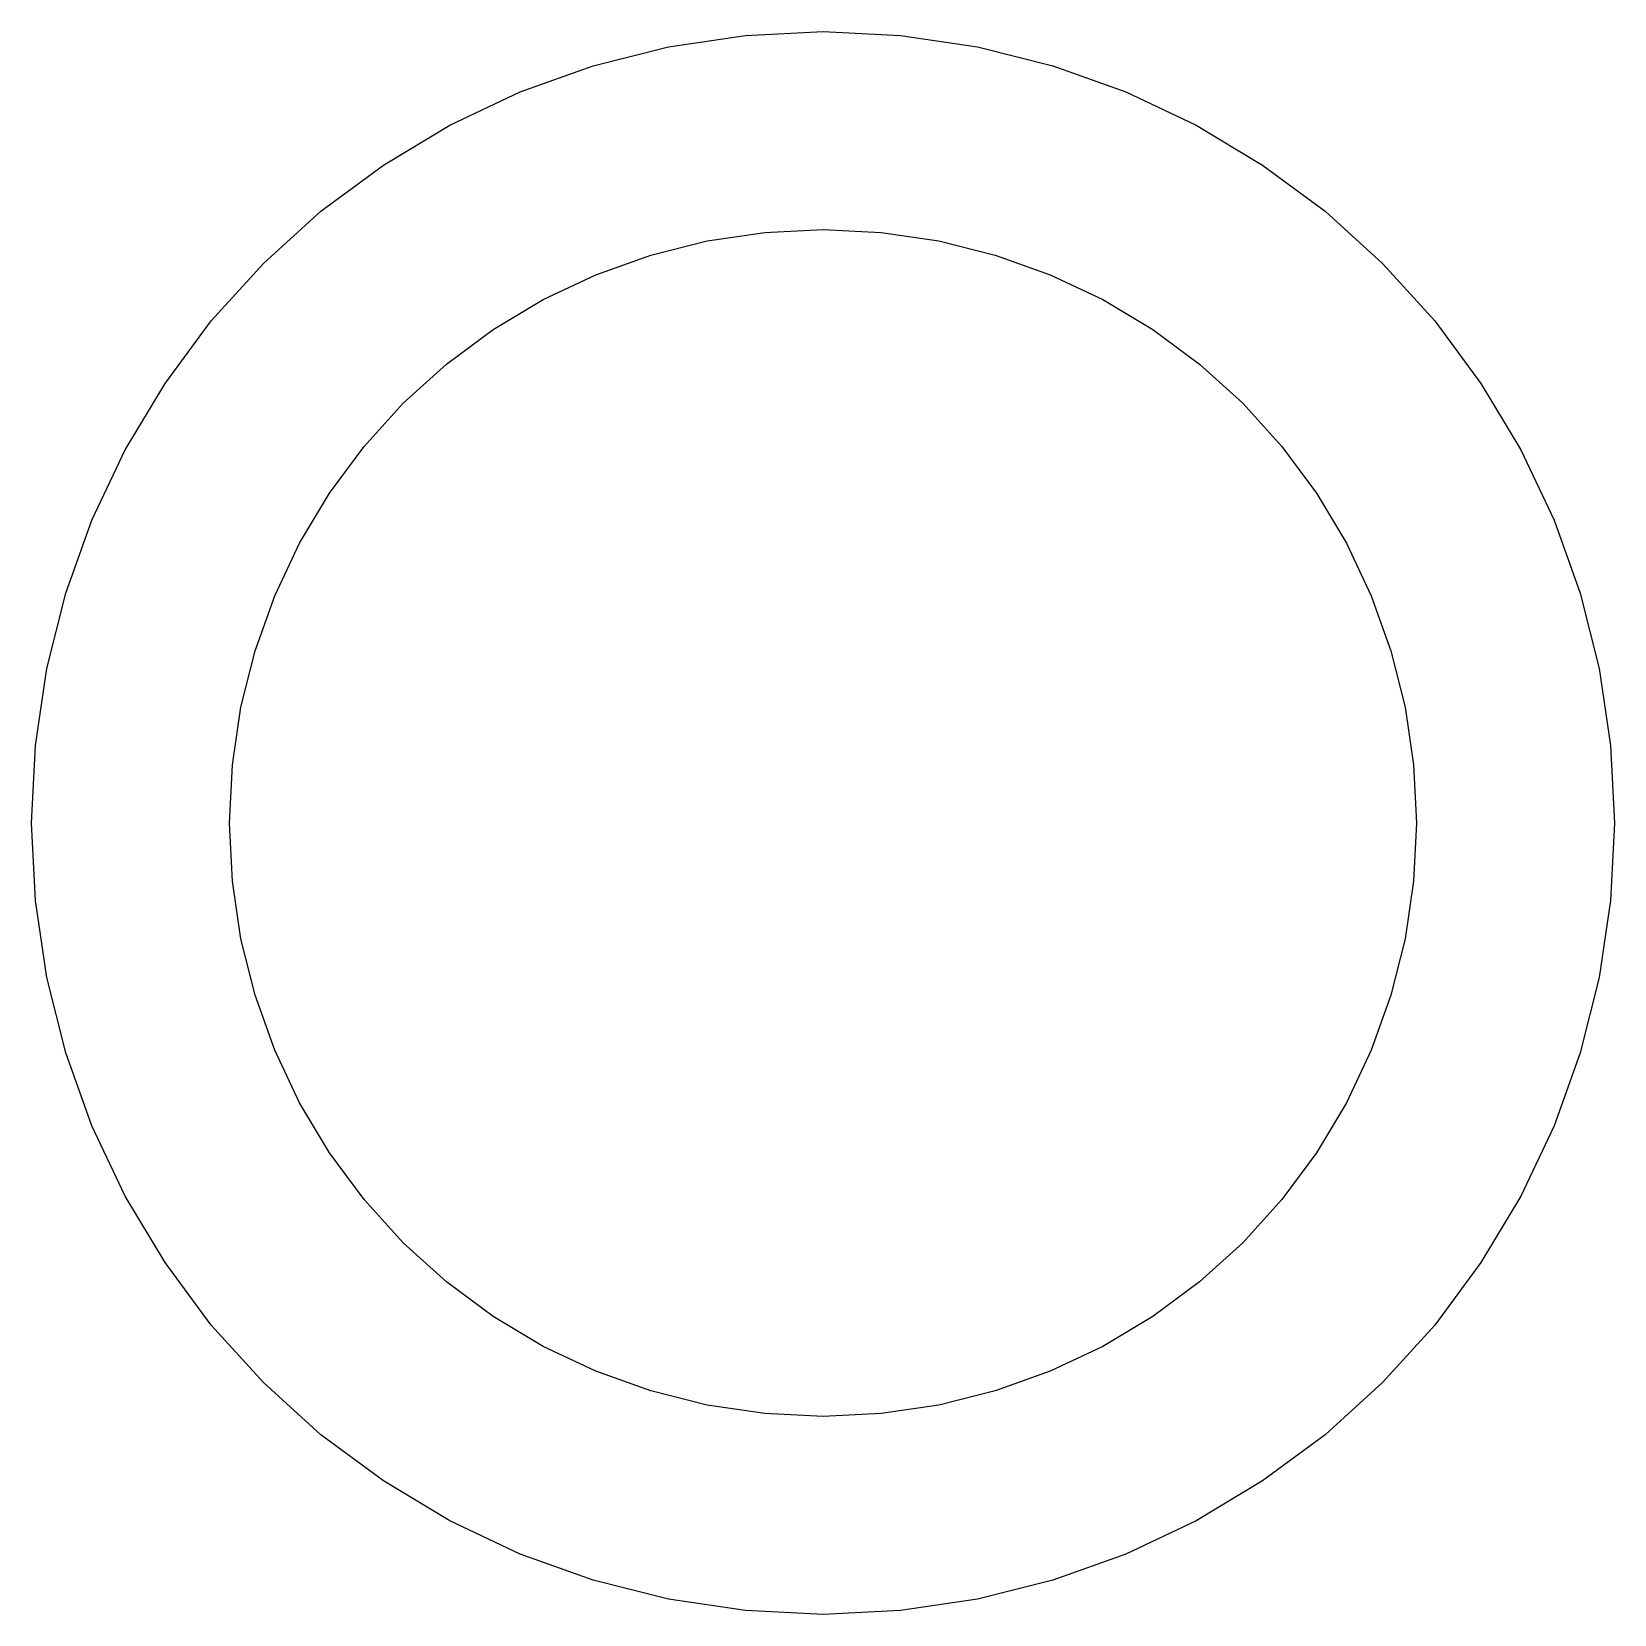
# Model space of a CAD drawing. Extents: x -2 to 2, y -2 to 2.
import ezdxf

# ---------------------------------------------------------------- set-up
doc = ezdxf.new("R2010")
doc.units = 0
doc.layers.add('BOUNDARY', color=5, linetype='CONTINUOUS')
doc.layers.add('STRUCTURE', color=2, linetype='CONTINUOUS')

msp = doc.modelspace()

# ---------------------------------------------------------------- linework, layer by layer
at = {"layer": 'BOUNDARY'}
msp.add_lwpolyline([(2, 0), (1.9904, -0.196), (1.9616, -0.3902), (1.9139, -0.5806), (1.8478, -0.7654), (1.7638, -0.9428), (1.6629, -1.1111), (1.546, -1.2688), (1.4142, -1.4142), (1.2688, -1.546), (1.1111, -1.6629), (0.9428, -1.7638), (0.7654, -1.8478), (0.5806, -1.9139), (0.3902, -1.9616), (0.196, -1.9904), (0, -2), (-0.196, -1.9904), (-0.3902, -1.9616), (-0.5806, -1.9139), (-0.7654, -1.8478), (-0.9428, -1.7638), (-1.1111, -1.6629), (-1.2688, -1.546), (-1.4142, -1.4142), (-1.546, -1.2688), (-1.6629, -1.1111), (-1.7638, -0.9428), (-1.8478, -0.7654), (-1.9139, -0.5806), (-1.9616, -0.3902), (-1.9904, -0.196), (-2, 0), (-1.9904, 0.196), (-1.9616, 0.3902), (-1.9139, 0.5806), (-1.8478, 0.7654), (-1.7638, 0.9428), (-1.6629, 1.1111), (-1.546, 1.2688), (-1.4142, 1.4142), (-1.2688, 1.546), (-1.1111, 1.6629), (-0.9428, 1.7638), (-0.7654, 1.8478), (-0.5806, 1.9139), (-0.3902, 1.9616), (-0.196, 1.9904), (0, 2), (0.196, 1.9904), (0.3902, 1.9616), (0.5806, 1.9139), (0.7654, 1.8478), (0.9428, 1.7638), (1.1111, 1.6629), (1.2688, 1.546), (1.4142, 1.4142), (1.546, 1.2688), (1.6629, 1.1111), (1.7638, 0.9428), (1.8478, 0.7654), (1.9139, 0.5806), (1.9616, 0.3902), (1.9904, 0.196), (2, 0), (2, 0)], close=True, dxfattribs=at)
at = {"layer": 'STRUCTURE'}
msp.add_lwpolyline([(1.5, 0), (1.4928, -0.147), (1.4712, -0.2926), (1.4354, -0.4354), (1.3858, -0.574), (1.3229, -0.7071), (1.2472, -0.8334), (1.1595, -0.9516), (1.0607, -1.0607), (0.9516, -1.1595), (0.8334, -1.2472), (0.7071, -1.3229), (0.574, -1.3858), (0.4354, -1.4354), (0.2926, -1.4712), (0.147, -1.4928), (0, -1.5), (-0.147, -1.4928), (-0.2926, -1.4712), (-0.4354, -1.4354), (-0.574, -1.3858), (-0.7071, -1.3229), (-0.8334, -1.2472), (-0.9516, -1.1595), (-1.0607, -1.0607), (-1.1595, -0.9516), (-1.2472, -0.8334), (-1.3229, -0.7071), (-1.3858, -0.574), (-1.4354, -0.4354), (-1.4712, -0.2926), (-1.4928, -0.147), (-1.5, 0), (-1.4928, 0.147), (-1.4712, 0.2926), (-1.4354, 0.4354), (-1.3858, 0.574), (-1.3229, 0.7071), (-1.2472, 0.8334), (-1.1595, 0.9516), (-1.0607, 1.0607), (-0.9516, 1.1595), (-0.8334, 1.2472), (-0.7071, 1.3229), (-0.574, 1.3858), (-0.4354, 1.4354), (-0.2926, 1.4712), (-0.147, 1.4928), (0, 1.5), (0.147, 1.4928), (0.2926, 1.4712), (0.4354, 1.4354), (0.574, 1.3858), (0.7071, 1.3229), (0.8334, 1.2472), (0.9516, 1.1595), (1.0607, 1.0607), (1.1595, 0.9516), (1.2472, 0.8334), (1.3229, 0.7071), (1.3858, 0.574), (1.4354, 0.4354), (1.4712, 0.2926), (1.4928, 0.147), (1.5, 0), (1.5, 0)], close=True, dxfattribs=at)

doc.saveas('drawing.dxf')
